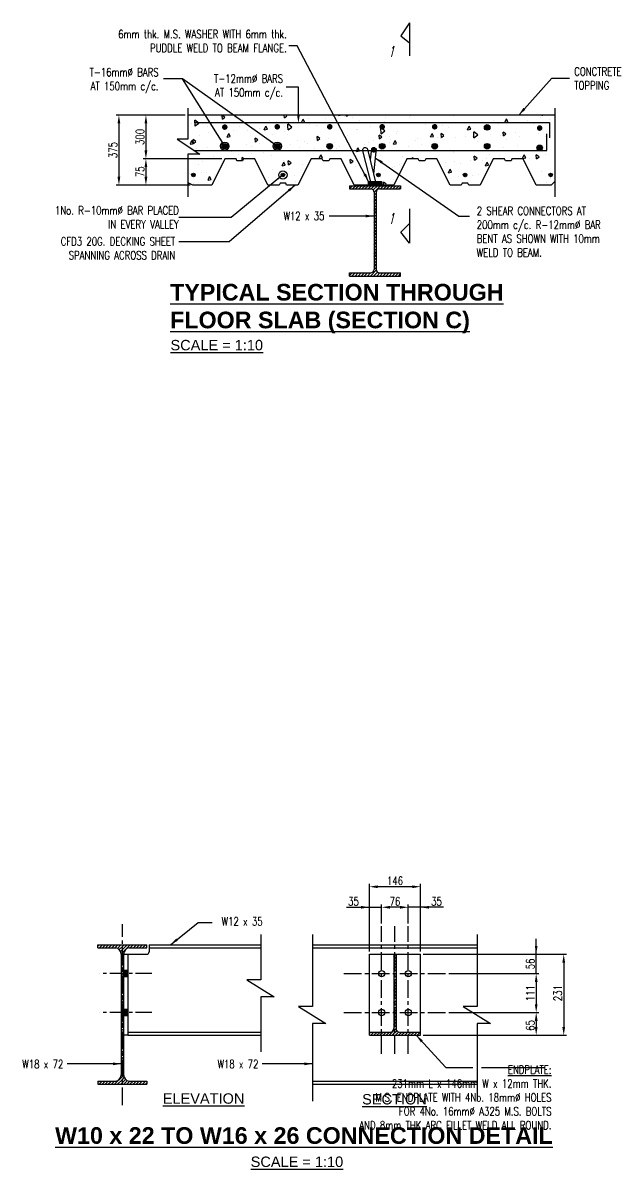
# Model space of a CAD drawing. Header units: millimetres. Extents: x -605628 to 223188, y -4937 to 493520.
# Drawn here: x -352494 to -350784, y 406897 to 410171 of the extents above; entities that cross this region are included whole.
import ezdxf

# ---------------------------------------------------------------- set-up
doc = ezdxf.new("R2010")
doc.units = ezdxf.units.MM
doc.header["$LTSCALE"] = 100
doc.header["$MEASUREMENT"] = 0
doc.header["$PDMODE"] = 3
doc.header["$PDSIZE"] = -0.5
doc.linetypes.add('CENTER', pattern=[2, 1.25, -0.25, 0.25, -0.25])
doc.layers.get('Defpoints').update_dxf_attribs({"color": 1})
for name, color, linetype in [('BARS', 5, 'Continuous'), ('BEAM', 7, 'Continuous'), ('CFD-3', 3, 'Continuous'), ('Column', 2, 'Continuous'), ('DIM', 3, 'Continuous'), ('Grid-line', 8, 'CENTER'), ('S-Dim', 1, 'Continuous'), ('S-Text', 2, 'Continuous'), ('ST-HATCH', 8, 'Continuous'), ('ST-REBARS', 3, 'Continuous'), ('TITLE', 2, 'Continuous')]:
    doc.layers.add(name, color=color, linetype=linetype)
doc.styles.add('ROMANT', font='ROMANT.shx', dxfattribs={"width": 0.7, "oblique": 15, "height": 36})
doc.styles.add('Roomname', font='sanss___.ttf')
doc.styles.add('SKEL 1_10xp', font='romans.shx', dxfattribs={"width": 0.75, "height": 23.8})
doc.styles.add('SKEL 1_20xp', font='romans.shx', dxfattribs={"width": 0.75, "height": 47.6})
doc.dimstyles.new('SKEL 1_10xp', dxfattribs={"dimscale": 0, "dimtxt": 23.8, "dimasz": 23.8, "dimexe": 8, "dimexo": 8, "dimgap": 5, "dimtad": 1, "dimdec": 0, "dimzin": 3, "dimdsep": 46, "dimtxsty": 'SKEL 1_10xp', "dimcen": 0.09, "dimclrd": 1, "dimclre": 1, "dimclrt": 2, "dimadec": 0, "dimazin": 0, "dimtfac": 1, "dimtdec": 0, "dimtmove": 1, "dimatfit": 3, "dimfxl": 18, "dimtolj": 1, "dimtzin": 0, "dimlwd": -1, "dimlwe": -1, "dimarcsym": 0})
pattern_1 = [(45, (0, -111.0932), (-1.767766953, 1.767766953), [])]

# ---------------------------------------------------------------- blocks, each defined once
blk = doc.blocks.new('CFD')
at = {"layer": 'Column'}
for p, q in [((2.25, -0.25), (4, 3.25)), ((4, 3.25), (5.5, 3.25)), ((5.5, 3.25), (5.62, 3)), ((6.37, 3), (6.5, 3.25)), ((6.5, 3.25), (8, 3.25)), ((8, 3.25), (9.75, -0.25)), ((13.75, -0.25), (15.5, 3.25)), ((15.5, 3.25), (17, 3.25)), ((17, 3.25), (17.13, 3)), ((17.88, 3), (18, 3.25)), ((18, 3.25), (19.5, 3.25)), ((19.5, 3.25), (21.25, -0.25)), ((5.62, 3), (6.37, 3)), ((17.13, 3), (17.88, 3)), ((0, 0), (0.25, -0.25)), ((23.75, -0.25), (24.3, 0)), ((24.3, 0), (24.5, -0.25)), ((0.25, -0.25), (2.25, -0.25)), ((9.75, -0.25), (11.25, -0.25)), ((11.25, -0.25), (11.38, 0)), ((11.38, 0), (12.13, 0)), ((12.13, 0), (12.25, -0.25)), ((12.25, -0.25), (13.75, -0.25)), ((21.25, -0.25), (23.75, -0.25))]:
    blk.add_line(p, q, dxfattribs=at)
blk = doc.blocks.new('*D26')
at = {"layer": 'Defpoints', "color": 0, "transparency": 16777216}
for p in [(-351916.5, 409782.9), (-352141.9, 409707.9), (-352007.6, 409707.9)]:
    blk.add_point(p, dxfattribs=at)
at = {"layer": 'S-Dim', "color": 1, "transparency": 16777216}
for p, q in [((-351924.5, 409782.9), (-352149.9, 409782.9)), ((-352141.9, 409759.1), (-352141.9, 409731.7)), ((-352015.6, 409707.9), (-352149.9, 409707.9))]:
    blk.add_line(p, q, dxfattribs=at)
for points in [[(-352145.9, 409759.1), (-352138, 409759.1), (-352141.9, 409782.9)], [(-352145.9, 409731.7), (-352138, 409731.7), (-352141.9, 409707.9)]]:
    blk.add_solid(points, dxfattribs=at)
at = {"layer": 'S-Dim', "color": 2, "transparency": 16777216, "insert": (-352158.8, 409746), "char_height": 23.8, "attachment_point": 5, "rotation": 90, "style": 'SKEL 1_10xp'}
blk.add_mtext('\\A1;75', dxfattribs=at)
blk = doc.blocks.new('*D54')
at = {"layer": 'Defpoints', "color": 0, "transparency": 16777216}
for p in [(-351357, 407510.6), (-351026.4, 407510.6), (-351284.2, 407455.1)]:
    blk.add_point(p, dxfattribs=at)
at = {"layer": 'S-Dim', "color": 1, "transparency": 16777216}
for p, q in [((-351349, 407510.6), (-351018.4, 407510.6)), ((-351026.4, 407455.1), (-351026.4, 407510.6)), ((-351276.2, 407455.1), (-351018.4, 407455.1))]:
    blk.add_line(p, q, dxfattribs=at)
at = {"layer": 'S-Dim', "color": 2, "transparency": 16777216, "insert": (-351043.3, 407482.9), "char_height": 23.8, "attachment_point": 5, "rotation": 90, "style": 'SKEL 1_10xp'}
blk.add_mtext('\\A1;{\\C5;56}', dxfattribs=at)
blk = doc.blocks.new('*D55')
at = {"layer": 'Defpoints', "color": 0, "transparency": 16777216}
for p in [(-351284.2, 407344), (-351357, 407279.3), (-351026.4, 407279.3)]:
    blk.add_point(p, dxfattribs=at)
at = {"layer": 'ST-HATCH', "color": 1, "transparency": 16777216}
for p, q in [((-351276.2, 407344), (-351018.4, 407344)), ((-351026.4, 407320.2), (-351026.4, 407303.1)), ((-351349, 407279.3), (-351018.4, 407279.3))]:
    blk.add_line(p, q, dxfattribs=at)
for points in [[(-351030.3, 407320.2), (-351022.4, 407320.2), (-351026.4, 407344)], [(-351030.3, 407303.1), (-351022.4, 407303.1), (-351026.4, 407279.3)]]:
    blk.add_solid(points, dxfattribs=at)
at = {"layer": 'ST-HATCH', "color": 2, "transparency": 16777216, "insert": (-351043.3, 407307.1), "char_height": 23.8, "attachment_point": 5, "rotation": 90, "style": 'SKEL 1_10xp'}
blk.add_mtext('\\A1;{\\C5;65}', dxfattribs=at)
blk = doc.blocks.new('*D56')
at = {"layer": 'Defpoints', "color": 0, "transparency": 16777216}
for p in [(-351284.2, 407455.1), (-351284.2, 407344), (-351026.4, 407344)]:
    blk.add_point(p, dxfattribs=at)
at = {"layer": 'S-Dim', "color": 1, "transparency": 16777216}
for p, q in [((-351276.2, 407455.1), (-351018.4, 407455.1)), ((-351026.4, 407431.3), (-351026.4, 407367.8)), ((-351276.2, 407344), (-351018.4, 407344))]:
    blk.add_line(p, q, dxfattribs=at)
for points in [[(-351030.3, 407431.3), (-351022.4, 407431.3), (-351026.4, 407455.1)], [(-351030.3, 407367.8), (-351022.4, 407367.8), (-351026.4, 407344)]]:
    blk.add_solid(points, dxfattribs=at)
at = {"layer": 'S-Dim', "color": 2, "transparency": 16777216, "insert": (-351043.3, 407399.5), "char_height": 23.8, "attachment_point": 5, "rotation": 90, "style": 'SKEL 1_10xp'}
blk.add_mtext('\\A1;{\\C5;111}', dxfattribs=at)
blk = doc.blocks.new('*D57')
at = {"layer": 'Defpoints', "color": 0, "transparency": 16777216}
for p in [(-351357, 407510.6), (-351357, 407279.3), (-350947.7, 407279.3)]:
    blk.add_point(p, dxfattribs=at)
at = {"layer": 'S-Dim', "color": 1, "transparency": 16777216}
for p, q in [((-351349, 407510.6), (-350939.7, 407510.6)), ((-350947.7, 407486.8), (-350947.7, 407303.1)), ((-351349, 407279.3), (-350939.7, 407279.3))]:
    blk.add_line(p, q, dxfattribs=at)
for points in [[(-350951.7, 407486.8), (-350943.7, 407486.8), (-350947.7, 407510.6)], [(-350951.7, 407303.1), (-350943.7, 407303.1), (-350947.7, 407279.3)]]:
    blk.add_solid(points, dxfattribs=at)
at = {"layer": 'S-Dim', "color": 2, "transparency": 16777216, "insert": (-350964.6, 407399.5), "char_height": 23.8, "attachment_point": 5, "rotation": 90, "style": 'SKEL 1_10xp'}
blk.add_mtext('\\A1;{\\C5;231}', dxfattribs=at)
blk = doc.blocks.new('*D58')
at = {"layer": 'Defpoints', "color": 0, "transparency": 16777216}
for p in [(-351468.1, 407644.7), (-351468.1, 407590.5), (-351503, 407510.6)]:
    blk.add_point(p, dxfattribs=at)
at = {"layer": 'S-Dim', "color": 1, "transparency": 16777216}
for p, q in [((-351503, 407518.6), (-351503, 407652.7)), ((-351468.1, 407598.5), (-351468.1, 407652.7)), ((-351568.2, 407644.7), (-351503, 407644.7)), ((-351503, 407644.7), (-351468.1, 407644.7)), ((-351503, 407644.7), (-351468.1, 407644.7))]:
    blk.add_line(p, q, dxfattribs=at)
at = {"layer": 'S-Dim', "color": 2, "transparency": 16777216, "insert": (-351548.7, 407661.6), "char_height": 23.8, "attachment_point": 5, "style": 'SKEL 1_10xp'}
blk.add_mtext('\\A1;{\\C5;35}', dxfattribs=at)
blk = doc.blocks.new('*D59')
at = {"layer": 'Defpoints', "color": 0, "transparency": 16777216}
for p in [(-351392, 407644.7), (-351392, 407590.5), (-351357, 407510.6)]:
    blk.add_point(p, dxfattribs=at)
at = {"layer": 'S-Dim', "color": 1, "transparency": 16777216}
for p, q in [((-351392, 407598.5), (-351392, 407652.7)), ((-351357, 407518.6), (-351357, 407652.7)), ((-351357, 407644.7), (-351392, 407644.7)), ((-351357, 407644.7), (-351392, 407644.7)), ((-351291.8, 407644.7), (-351357, 407644.7))]:
    blk.add_line(p, q, dxfattribs=at)
at = {"layer": 'S-Dim', "color": 2, "transparency": 16777216, "insert": (-351311.3, 407661.6), "char_height": 23.8, "attachment_point": 5, "style": 'SKEL 1_10xp'}
blk.add_mtext('\\A1;{\\C5;35}', dxfattribs=at)
blk = doc.blocks.new('*D60')
at = {"layer": 'Defpoints', "color": 0, "transparency": 16777216}
for p in [(-351468.1, 407644.7), (-351468.1, 407590.5), (-351392, 407590.5)]:
    blk.add_point(p, dxfattribs=at)
at = {"layer": 'S-Dim', "color": 1, "transparency": 16777216}
for p, q in [((-351468.1, 407598.5), (-351468.1, 407652.7)), ((-351392, 407598.5), (-351392, 407652.7)), ((-351415.8, 407644.7), (-351444.3, 407644.7))]:
    blk.add_line(p, q, dxfattribs=at)
for points in [[(-351444.3, 407648.7), (-351444.3, 407640.8), (-351468.1, 407644.7)], [(-351415.8, 407648.7), (-351415.8, 407640.8), (-351392, 407644.7)]]:
    blk.add_solid(points, dxfattribs=at)
at = {"layer": 'S-Dim', "color": 2, "transparency": 16777216, "insert": (-351430, 407661.6), "char_height": 23.8, "attachment_point": 5, "style": 'SKEL 1_10xp'}
blk.add_mtext('\\A1;{\\C5;76}', dxfattribs=at)
blk = doc.blocks.new('*D61')
at = {"layer": 'Defpoints', "color": 0, "transparency": 16777216}
for p in [(-351503, 407703.5), (-351503, 407510.6), (-351357, 407510.6)]:
    blk.add_point(p, dxfattribs=at)
at = {"layer": 'S-Dim', "color": 1, "transparency": 16777216}
for p, q in [((-351503, 407518.6), (-351503, 407711.5)), ((-351380.8, 407703.5), (-351479.2, 407703.5)), ((-351357, 407518.6), (-351357, 407711.5))]:
    blk.add_line(p, q, dxfattribs=at)
for points in [[(-351479.2, 407707.4), (-351479.2, 407699.5), (-351503, 407703.5)], [(-351380.8, 407707.4), (-351380.8, 407699.5), (-351357, 407703.5)]]:
    blk.add_solid(points, dxfattribs=at)
at = {"layer": 'S-Dim', "color": 2, "transparency": 16777216, "insert": (-351430, 407720.4), "char_height": 23.8, "attachment_point": 5, "style": 'SKEL 1_10xp'}
blk.add_mtext('\\A1;{\\C5;146}', dxfattribs=at)

msp = doc.modelspace()

# ---------------------------------------------------------------- hatches: boundary and pattern name
h = msp.add_hatch()
h.set_pattern_fill('ANSI31', color=8, scale=50, style=0)
h.set_pattern_definition([(45, (-20252.1526, -8519.293), (-4.41941738, 4.41941738), [])])
h.paths.add_polyline_path([(-351413.8, 409706.2), (-351559.8, 409706.2), (-351559.8, 409697.1), (-351499.5, 409697.1, -0.39597), (-351489.9, 409687.2), (-351489.9, 409467.3, -0.406627), (-351499.5, 409457), (-351559.8, 409457), (-351559.8, 409447.9), (-351413.8, 409447.9), (-351413.8, 409457), (-351474.1, 409457, -0.39597), (-351483.8, 409466.9), (-351483.8, 409686.8, -0.406627), (-351474.1, 409697.1), (-351413.8, 409697.1)])
h = msp.add_hatch()
h.set_pattern_fill('ANSI31', color=8, scale=50, style=0)
h.paths.add_polyline_path([(-352209.1, 407537.6), (-352279, 407537.6), (-352279, 407528.9), (-352228.2, 407528.9, -0.347555), (-352212.3, 407510.6), (-352212.3, 407455.1), (-352209.1, 407455.1)])
h = msp.add_hatch()
h.set_pattern_fill('ANSI31', color=8, scale=50, style=0)
h.paths.add_polyline_path([(-352205.9, 407510.6, -0.347555), (-352190.1, 407528.9), (-352139.3, 407528.9), (-352139.3, 407537.6), (-352209.1, 407537.6), (-352209.1, 407455.1), (-352205.9, 407455.1)])
h = msp.add_hatch()
h.set_pattern_fill('ANSI31', color=8, scale=50, style=0)
h.paths.add_polyline_path([(-351430, 407510.6), (-351433.1, 407510.6), (-351433.1, 407455.1), (-351430, 407455.1)])
h = msp.add_hatch()
h.set_pattern_fill('ANSI31', color=8, scale=50, style=0)
h.paths.add_polyline_path([(-351427, 407510.6), (-351430, 407510.6), (-351430, 407455.1), (-351427, 407455.1)])
h = msp.add_hatch()
h.set_pattern_fill('ANSI31', color=8, scale=50, style=0)
h.paths.add_polyline_path([(-352209.1, 407455.1), (-352212.3, 407455.1), (-352212.3, 407344), (-352209.1, 407344)])
h = msp.add_hatch()
h.set_pattern_fill('ANSI31', color=8, scale=50, style=0)
h.paths.add_polyline_path([(-352205.9, 407455.1), (-352209.1, 407455.1), (-352209.1, 407344), (-352205.9, 407344)])
h = msp.add_hatch()
h.set_pattern_fill('ANSI31', color=8, scale=20, style=0)
h.paths.add_polyline_path([(-352193.2, 407464.1), (-352205.9, 407464.1), (-352205.9, 407455.1), (-352193.2, 407455.1)])
h = msp.add_hatch()
h.set_pattern_fill('ANSI31', color=8, scale=20, style=0)
h.paths.add_polyline_path([(-352193.2, 407455.1), (-352205.9, 407455.1), (-352205.9, 407446.1), (-352193.2, 407446.1)])
h = msp.add_hatch()
h.set_pattern_fill('ANSI31', color=8, scale=50, style=0)
h.paths.add_polyline_path([(-351430, 407455.1), (-351433.1, 407455.1), (-351433.1, 407344), (-351430, 407344)])
h = msp.add_hatch()
h.set_pattern_fill('ANSI31', color=8, scale=50, style=0)
h.paths.add_polyline_path([(-351427, 407455.1), (-351430, 407455.1), (-351430, 407344), (-351427, 407344)])
h = msp.add_hatch()
h.set_pattern_fill('ANSI31', color=8, scale=20, style=0)
h.set_pattern_definition(pattern_1)
h.paths.add_polyline_path([(-352193.2, 407353), (-352205.9, 407353), (-352205.9, 407344), (-352193.2, 407344)])
h = msp.add_hatch()
h.set_pattern_fill('ANSI31', color=8, scale=50, style=0)
h.paths.add_polyline_path([(-352209.1, 407344), (-352212.3, 407344), (-352212.3, 407166.1, -0.347555), (-352228.2, 407147.9), (-352279, 407147.9), (-352279, 407139.1), (-352209.1, 407139.1)])
h = msp.add_hatch()
h.set_pattern_fill('ANSI31', color=8, scale=50, style=0)
h.paths.add_polyline_path([(-352139.3, 407147.9), (-352190.1, 407147.9, -0.347555), (-352205.9, 407166.1), (-352205.9, 407279.3), (-352205.9, 407344), (-352209.1, 407344), (-352209.1, 407139.1), (-352139.3, 407139.1)])
h = msp.add_hatch()
h.set_pattern_fill('ANSI31', color=8, scale=20, style=0)
h.set_pattern_definition(pattern_1)
h.paths.add_polyline_path([(-352193.2, 407344), (-352205.9, 407344), (-352205.9, 407335), (-352193.2, 407335)])
h = msp.add_hatch()
h.set_pattern_fill('ANSI31', color=8, scale=50, style=0)
h.paths.add_polyline_path([(-351430, 407344), (-351433.1, 407344), (-351433.1, 407298.7, -0.406627), (-351442.7, 407288.4), (-351468.1, 407288.4), (-351468.1, 407279.3), (-351430, 407279.3)])
h = msp.add_hatch()
h.set_pattern_fill('ANSI31', color=8, scale=50, style=0)
h.paths.add_polyline_path([(-351392, 407288.4), (-351417.3, 407288.4, -0.39597), (-351427, 407298.4), (-351427, 407344), (-351430, 407344), (-351430, 407279.3), (-351392, 407279.3)])
h = msp.add_hatch()
h.set_pattern_fill('ANSI31', color=8, scale=50, style=0)
h.paths.add_polyline_path([(-351468.1, 407288.4), (-351503, 407288.4), (-351503, 407279.3), (-351468.1, 407279.3)])
h = msp.add_hatch()
h.set_pattern_fill('ANSI31', color=8, scale=50, style=0)
h.paths.add_polyline_path([(-351357, 407288.4), (-351392, 407288.4), (-351392, 407279.3), (-351357, 407279.3)])
at = {"layer": 'BEAM'}
h = msp.add_hatch(dxfattribs=at)
h.set_pattern_fill('ANSI31', color=256, scale=7.74192, style=0)
h.set_pattern_definition([(45, (2158256.4693, -1997426.1301), (-0.68429550356, 0.68429550356), [])])
h.paths.add_polyline_path([(-351505.3, 409717.9), (-351468.3, 409717.9), (-351468.3, 409707.9), (-351505.3, 409707.9)])
at = {"layer": 'ST-REBARS'}
for points in [[(-351908.5, 409873.5, 1), (-351924.5, 409873.5, 1)], [(-351758.5, 409874.4, -1), (-351774.5, 409874.4, -1)], [(-351608.5, 409874.4, -1), (-351624.5, 409874.4, -1)], [(-351458.5, 409874.4, -1), (-351474.5, 409874.4, -1)], [(-351308.5, 409874.4, -1), (-351324.5, 409874.4, -1)], [(-351158.5, 409872.7, 1), (-351174.5, 409872.7, 1)], [(-351008.5, 409870.7, 1), (-351024.5, 409870.7, 1)], [(-351908.5, 409818.8, 1), (-351924.5, 409818.8, 1)], [(-351758.5, 409818.8, 1), (-351774.5, 409818.8, 1)], [(-351608.5, 409818.8, 1), (-351624.5, 409818.8, 1)], [(-351458.5, 409818.8, 1), (-351474.5, 409818.8, 1)], [(-351308.5, 409818.8, 1), (-351324.5, 409818.8, 1)], [(-351158.5, 409818.8, 1), (-351174.5, 409818.8, 1)], [(-351008.5, 409814.1, 1), (-351024.5, 409814.1, 1)], [(-352000.8, 409736.7, 1), (-352011.2, 409736.7, 1)], [(-351745.2, 409736.7, 1), (-351755.7, 409736.7, 1)], [(-351472, 409736.7, 1), (-351482.5, 409736.7, 1)], [(-351224.4, 409736.7, 1), (-351234.9, 409736.7, 1)], [(-350979.8, 409736.7, 1), (-350990.3, 409736.7, 1)]]:
    msp.add_hatch(color=256, dxfattribs=at).paths.add_polyline_path(points)

# ---------------------------------------------------------------- linework, layer by layer
at = {"color": 4, "const_width": 2.02}
msp.add_lwpolyline([(-351499, 409707.9), (-351474.6, 409707.9)], dxfattribs=at)
at = {"layer": 'BARS', "color": 4}
for p, q in [((-351496.8, 409812.2), (-351500.9, 409780.3)), ((-351483.8, 409812.5), (-351491.4, 409740.1)), ((-351523, 409806.1), (-351498.2, 409709.6)), ((-351507.3, 409807.1), (-351483.9, 409708.6))]:
    msp.add_line(p, q, dxfattribs=at)
at = {"layer": 'BARS', "color": 4, "const_width": 8.1}
msp.add_lwpolyline([(-351494.8, 409808.8, 1), (-351486.7, 409808.8, 1)], format="xyb", close=True, dxfattribs=at)
at = {"layer": 'BARS', "color": 4}
msp.add_arc((-351515.2, 409806.7), 7.92, 2.6601, 186.1311, dxfattribs=at)
at = {"layer": 'BEAM'}
msp.add_lwpolyline([(-351505.3, 409717.9), (-351468.3, 409717.9), (-351468.3, 409707.9), (-351505.3, 409707.9)], close=True, dxfattribs=at)
at = {"layer": 'CFD-3'}
msp.add_line((-350977.9, 409713.2), (-350973.3, 409717.9), dxfattribs=at)
at = {"layer": 'DIM', "color": 5}
for p, q in [((-351388.9, 410171.1), (-351413.7, 410134)), ((-351388.9, 410171.1), (-351388.9, 410077.1)), ((-351413.7, 410134), (-351388.9, 410114.2)), ((-351388.9, 409640.4), (-351388.9, 409541.5)), ((-351413.7, 409573.6), (-351388.9, 409598.4)), ((-351388.9, 409541.5), (-351413.7, 409573.6))]:
    msp.add_line(p, q, dxfattribs=at)
at = {"layer": 'Grid-line', "ltscale": 0.4}
for p, q in [((-352209.1, 407079.9), (-352209.1, 407596.8)), ((-351468.1, 407226.4), (-351468.1, 407590.5)), ((-351430, 407226.4), (-351430, 407590.5)), ((-351392, 407226.4), (-351392, 407590.5)), ((-351575.8, 407455.1), (-351284.2, 407455.1)), ((-351575.8, 407344), (-351284.2, 407344))]:
    msp.add_line(p, q, dxfattribs=at)
at = {"layer": 'Grid-line', "ltscale": 0.37}
for p, q in [((-352125.2, 407455.1), (-352274, 407455.1)), ((-352125.2, 407344), (-352274, 407344))]:
    msp.add_line(p, q, dxfattribs=at)
at = {"layer": 'S-Dim'}
for p, q in [((-351706, 409987.9), (-351741.5, 409987.9)), ((-351706, 409908.5), (-351706, 409987.9)), ((-351992.4, 407601.7), (-351952.9, 407601.7)), ((-351026.4, 407510.6), (-351026.4, 407554.4)), ((-351284.2, 407187), (-351207.1, 407187)), ((-351183.1, 407187), (-351001.1, 407187))]:
    msp.add_line(p, q, dxfattribs=at)
at = {"layer": 'S-Dim', "color": 1}
for p, q in [((-352107.4, 409907.9), (-352227.1, 409907.9)), ((-352030.2, 409907.9), (-352149.9, 409907.9)), ((-352219.1, 409884.1), (-352219.1, 409731.7)), ((-352141.9, 409884.1), (-352141.9, 409806.7)), ((-352015.6, 409782.9), (-352149.9, 409782.9)), ((-352015.6, 409707.9), (-352227.1, 409707.9))]:
    msp.add_line(p, q, dxfattribs=at)
for points in [[(-352223.1, 409884.1), (-352215.2, 409884.1), (-352219.1, 409907.9)], [(-352145.9, 409884.1), (-352138, 409884.1), (-352141.9, 409907.9)], [(-352145.9, 409806.7), (-352138, 409806.7), (-352141.9, 409782.9)], [(-352223.1, 409731.7), (-352215.2, 409731.7), (-352219.1, 409707.9)], [(-351526.8, 407648.7), (-351526.8, 407640.8), (-351503, 407644.7)], [(-351333.2, 407648.7), (-351333.2, 407640.8), (-351357, 407644.7)], [(-351030.3, 407534.4), (-351022.4, 407534.4), (-351026.4, 407510.6)]]:
    msp.add_solid(points, dxfattribs=at)
at = {"layer": 'S-Dim'}
msp.add_solid([(-351702, 409908.5), (-351706, 409884.7), (-351709.9, 409908.5)], dxfattribs=at)
at = {"layer": 'ST-HATCH', "color": 2}
for p, q in [((-352022.2, 409927.6), (-352022.2, 409839.3)), ((-350973.3, 409907.9), (-352022.2, 409907.9)), ((-350973.3, 409927.6), (-350973.3, 409839.3)), ((-352022.2, 409839.3), (-352052.2, 409839.3)), ((-352052.2, 409839.3), (-351987.6, 409796)), ((-350973.3, 409839.3), (-350973.3, 409796)), ((-352022.2, 409796), (-352022.2, 409674.1)), ((-351987.6, 409796), (-352022.2, 409796)), ((-350973.3, 409796), (-350973.3, 409674.1)), ((-351559.8, 409706.2), (-351413.8, 409706.2)), ((-351559.8, 409706.2), (-351559.8, 409697.1)), ((-351559.8, 409697.1), (-351499.5, 409697.1)), ((-351489.9, 409687.2), (-351489.9, 409466.9)), ((-351483.8, 409687.2), (-351483.8, 409466.9)), ((-351474.1, 409697.1), (-351413.8, 409697.1)), ((-351413.8, 409706.2), (-351413.8, 409697.1)), ((-351559.8, 409457), (-351499.5, 409457)), ((-351559.8, 409447.9), (-351559.8, 409457)), ((-351474.1, 409457), (-351413.8, 409457)), ((-351413.8, 409447.9), (-351413.8, 409457)), ((-351559.8, 409447.9), (-351413.8, 409447.9)), ((-352193.2, 407464.1), (-352205.9, 407464.1)), ((-352193.2, 407446.1), (-352205.9, 407446.1)), ((-352193.2, 407353), (-352205.9, 407353)), ((-352193.2, 407335), (-352205.9, 407335))]:
    msp.add_line(p, q, dxfattribs=at)
at = {"layer": 'ST-HATCH', "color": 1}
for p, q in [((-351923.1, 409895.9), (-351924, 409907.1)), ((-351916.2, 409901.7), (-351924, 409907.1)), ((-351745.8, 409900.3), (-351746.5, 409907.9)), ((-351738.9, 409906.1), (-351741.6, 409907.9)), ((-351722.3, 409907.7), (-351722.3, 409907.7)), ((-351591.5, 409906.9), (-351591.1, 409907.9)), ((-351591.5, 409906.9), (-351586.6, 409907.9)), ((-351568.6, 409904.7), (-351568.9, 409907.9)), ((-351568.6, 409904.7), (-351564.8, 409907.9)), ((-351441.4, 409907.1), (-351441.4, 409907.1)), ((-351010.3, 409907.2), (-351010, 409907.9)), ((-351010.3, 409907.2), (-351007, 409907.9)), ((-352011.2, 409882.5), (-352011.2, 409882.5)), ((-351990.4, 409884.8), (-352001.7, 409893.7)), ((-352001.3, 409876.6), (-352001.7, 409893.5)), ((-352001.3, 409876.8), (-351990.4, 409884.8)), ((-351965.9, 409875.6), (-351965.9, 409875.6)), ((-351965.7, 409894.9), (-351965.7, 409894.9)), ((-351929.1, 409903), (-351929.1, 409903)), ((-351923.1, 409895.9), (-351916.2, 409901.7)), ((-351914.4, 409886.5), (-351914.4, 409886.5)), ((-351884.9, 409901), (-351884.9, 409901)), ((-351873.9, 409874.1), (-351873.9, 409874.1)), ((-351867.2, 409894.3), (-351867.2, 409894.3)), ((-351865.7, 409888.6), (-351865.7, 409888.6)), ((-351803.5, 409865.7), (-351798.9, 409876)), ((-351794.7, 409867.4), (-351798.9, 409876)), ((-351788, 409892), (-351788, 409892)), ((-351770, 409888.1), (-351770, 409888.1)), ((-351746.3, 409876.1), (-351746.3, 409876.1)), ((-351745.8, 409900.3), (-351738.9, 409906.1)), ((-351728.4, 409876.5), (-351736, 409882.5)), ((-351735.9, 409876.5), (-351736, 409882.3)), ((-351735.6, 409865.4), (-351735.9, 409876.5)), ((-351724.7, 409873.6), (-351728.4, 409876.5)), ((-351723.3, 409906.2), (-351723.3, 409906.2)), ((-351697.5, 409886.3), (-351692.9, 409896.6)), ((-351697.5, 409886.3), (-351688.7, 409888)), ((-351688.7, 409888), (-351692.9, 409896.6)), ((-351677.9, 409896.8), (-351677.9, 409896.8)), ((-351674.5, 409881.9), (-351674.5, 409881.9)), ((-351654.9, 409878), (-351654.9, 409878)), ((-351630.5, 409886.9), (-351630.5, 409886.9)), ((-351629.2, 409898.9), (-351629.2, 409898.9)), ((-351602.4, 409887.9), (-351602.4, 409887.9)), ((-351573.9, 409903.3), (-351573.9, 409903.3)), ((-351551.6, 409902.3), (-351551.6, 409902.3)), ((-351530.5, 409893.7), (-351530.5, 409893.7)), ((-351501.3, 409874.4), (-351501.3, 409874.4)), ((-351459, 409890.5), (-351459, 409890.5)), ((-351458.4, 409899.8), (-351458.4, 409899.8)), ((-351387.1, 409899.7), (-351387.1, 409899.7)), ((-351386.5, 409905.6), (-351386.5, 409905.6)), ((-351343.9, 409880.3), (-351343.9, 409880.3)), ((-351294.5, 409879.1), (-351294.5, 409879.1)), ((-351262.8, 409905.7), (-351262.8, 409905.7)), ((-351257.9, 409887.2), (-351257.9, 409887.2)), ((-351222.3, 409866), (-351217.8, 409876.3)), ((-351213.5, 409867.7), (-351217.8, 409876.3)), ((-351148, 409892.8), (-351148, 409892.8)), ((-351133.5, 409883.8), (-351133.5, 409883.8)), ((-351116.3, 409886.6), (-351111.7, 409896.9)), ((-351116.3, 409886.6), (-351107.5, 409888.4)), ((-351107.5, 409888.4), (-351111.7, 409896.9)), ((-351051.1, 409891.9), (-351051.1, 409891.9)), ((-351032.9, 409882.7), (-351032.9, 409882.7)), ((-351014.5, 409900), (-351014.5, 409900)), ((-350989.5, 409895.6), (-350989.5, 409895.6)), ((-351988.1, 409848.8), (-351988.1, 409848.8)), ((-351962.4, 409858.2), (-351962.4, 409858.2)), ((-351909.5, 409845.1), (-351905, 409855.4)), ((-351909.5, 409845.1), (-351900.7, 409846.8)), ((-351900.7, 409846.8), (-351905, 409855.4)), ((-351890.3, 409864.3), (-351890.3, 409864.3)), ((-351850.8, 409864.4), (-351850.8, 409864.4)), ((-351828.6, 409830.9), (-351829.5, 409842.1)), ((-351821.7, 409836.7), (-351829.5, 409842.1)), ((-351818.4, 409870), (-351818.4, 409870)), ((-351803.5, 409865.7), (-351794.7, 409867.4)), ((-351781.3, 409853.5), (-351781.3, 409853.5)), ((-351744.7, 409861.6), (-351744.7, 409861.6)), ((-351736, 409851.5), (-351736, 409851.5)), ((-351735.6, 409865.7), (-351724.7, 409873.6)), ((-351651.3, 409835.2), (-351652.3, 409846.4)), ((-351644.4, 409841), (-351652.3, 409846.4)), ((-351651.3, 409835.2), (-351644.4, 409841)), ((-351620.8, 409841.4), (-351620.8, 409841.4)), ((-351565.4, 409848.3), (-351565.4, 409848.3)), ((-351539.8, 409866.7), (-351539.8, 409866.7)), ((-351537.9, 409866.3), (-351537.9, 409866.3)), ((-351474.1, 409839.6), (-351475.1, 409850.8)), ((-351467.2, 409845.4), (-351475.1, 409850.8)), ((-351474.1, 409839.6), (-351467.2, 409845.4)), ((-351459, 409862.5), (-351470.3, 409871.4)), ((-351469.9, 409854.3), (-351470.3, 409871.1)), ((-351469.9, 409854.5), (-351459, 409862.5)), ((-351446.1, 409845.5), (-351446.1, 409845.5)), ((-351425, 409853.9), (-351425, 409853.9)), ((-351421.4, 409860.1), (-351421.4, 409860.1)), ((-351328.3, 409845.4), (-351323.8, 409855.7)), ((-351328.3, 409845.4), (-351319.5, 409847.1)), ((-351319.5, 409847.1), (-351323.8, 409855.7)), ((-351309.8, 409843.7), (-351309.8, 409843.7)), ((-351300.5, 409841.9), (-351300.5, 409841.9)), ((-351296.9, 409843.9), (-351297.9, 409855.1)), ((-351290, 409849.7), (-351297.9, 409855.1)), ((-351296.9, 409843.9), (-351290, 409849.7)), ((-351277.4, 409871.9), (-351277.4, 409871.9)), ((-351256.2, 409845), (-351256.2, 409845)), ((-351228.8, 409869.1), (-351228.8, 409869.1)), ((-351228.6, 409847.7), (-351228.6, 409847.7)), ((-351222.3, 409866), (-351213.5, 409867.7)), ((-351207.5, 409847.1), (-351207.5, 409847.1)), ((-351193.3, 409851.3), (-351204.6, 409860.2)), ((-351204.2, 409843.1), (-351204.6, 409860)), ((-351204.2, 409843.3), (-351193.3, 409851.3)), ((-351202.7, 409858.3), (-351202.7, 409858.3)), ((-351156.5, 409853.7), (-351156.5, 409853.7)), ((-351129.8, 409850.5), (-351129.8, 409850.5)), ((-351119.6, 409848.3), (-351120.6, 409859.5)), ((-351112.7, 409854.1), (-351120.6, 409859.5)), ((-351119.6, 409848.3), (-351112.7, 409854.1)), ((-351114, 409856.2), (-351114, 409856.2)), ((-351084.7, 409859.5), (-351084.7, 409859.5)), ((-351073.5, 409845.8), (-351073.5, 409845.8)), ((-351019.7, 409855.3), (-351019.7, 409855.3)), ((-351012.6, 409865.6), (-351012.6, 409865.6)), ((-350998.8, 409846.1), (-350998.8, 409846.1)), ((-352015.5, 409824.5), (-352014.9, 409825.9)), ((-352015.5, 409824.5), (-352008.6, 409825.9)), ((-352014.9, 409825.9), (-352011, 409834.8)), ((-352006.7, 409826.2), (-352011, 409834.8)), ((-352008.6, 409825.9), (-352006.7, 409826.2)), ((-352005.8, 409826.5), (-352006.8, 409837.7)), ((-351998.9, 409832.3), (-352006.8, 409837.7)), ((-352005.8, 409826.5), (-351998.9, 409832.3)), ((-351997.3, 409812.7), (-351997.3, 409812.7)), ((-351965.6, 409814), (-351965.6, 409814)), ((-351932.9, 409819.9), (-351932.9, 409819.9)), ((-351931.9, 409839), (-351931.9, 409839)), ((-351916.9, 409816.1), (-351916.9, 409816.1)), ((-351853.3, 409824.6), (-351853.3, 409824.6)), ((-351839.3, 409819.5), (-351839.3, 409819.5)), ((-351828.6, 409830.9), (-351821.7, 409836.7)), ((-351816.8, 409827.8), (-351816.8, 409827.8)), ((-351729.1, 409824.3), (-351729.1, 409824.3)), ((-351709.3, 409836.4), (-351709.3, 409836.4)), ((-351702, 409814.9), (-351702, 409814.9)), ((-351689.5, 409832.7), (-351689.5, 409832.7)), ((-351680.4, 409826.4), (-351680.4, 409826.4)), ((-351660.5, 409812.1), (-351660.5, 409812.1)), ((-351602.8, 409829.8), (-351602.8, 409829.8)), ((-351596.9, 409812.1), (-351596.9, 409812.1)), ((-351588.4, 409818.2), (-351588.4, 409818.2)), ((-351560.3, 409820.2), (-351560.3, 409820.2)), ((-351540.4, 409804.2), (-351535.8, 409814.5)), ((-351531.5, 409805.9), (-351535.8, 409814.5)), ((-351516.6, 409824), (-351516.6, 409824)), ((-351505.8, 409830.1), (-351505.8, 409830.1)), ((-351492.6, 409834.6), (-351492.6, 409834.6)), ((-351444.5, 409830.1), (-351444.5, 409830.1)), ((-351443.9, 409836.8), (-351443.9, 409836.8)), ((-351434.4, 409824.8), (-351433.9, 409825.9)), ((-351434.4, 409824.8), (-351429, 409825.9)), ((-351433.9, 409825.9), (-351429.8, 409835.1)), ((-351425.5, 409826.5), (-351429.8, 409835.1)), ((-351429, 409825.9), (-351425.5, 409826.5)), ((-351391, 409817.3), (-351391, 409817.3)), ((-351372.6, 409835.8), (-351372.6, 409835.8)), ((-351366.3, 409840.1), (-351366.3, 409840.1)), ((-351353.5, 409824.9), (-351353.5, 409824.9)), ((-351316.9, 409833), (-351316.9, 409833)), ((-351194.8, 409832.5), (-351194.8, 409832.5)), ((-351119.5, 409814), (-351119.5, 409814)), ((-351110.1, 409837.7), (-351110.1, 409837.7)), ((-351080, 409819.6), (-351080, 409819.6)), ((-351018.3, 409816.9), (-351018.3, 409816.9)), ((-352020.3, 409782.7), (-352020.3, 409782.7)), ((-351979, 409776), (-351979, 409776)), ((-351948.5, 409788.5), (-351948.5, 409788.5)), ((-351897.8, 409802.5), (-351897.8, 409802.5)), ((-351876.4, 409794.5), (-351876.4, 409794.5)), ((-351861.7, 409782.9), (-351866.7, 409786.9)), ((-351866.5, 409777.5), (-351866.7, 409786.7)), ((-351840.3, 409799.2), (-351840.3, 409799.2)), ((-351804.5, 409800.3), (-351804.5, 409800.3)), ((-351803.7, 409807.4), (-351803.7, 409807.4)), ((-351782.8, 409791.2), (-351782.8, 409791.2)), ((-351748.5, 409778.5), (-351748.5, 409778.5)), ((-351734.1, 409765.8), (-351735.1, 409777)), ((-351727.2, 409771.6), (-351735, 409777)), ((-351732.4, 409806.4), (-351732.4, 409806.4)), ((-351646.4, 409783.6), (-351641.8, 409793.9)), ((-351646.4, 409783.6), (-351637.6, 409785.3)), ((-351637.6, 409785.3), (-351641.8, 409793.9)), ((-351586.8, 409804.8), (-351586.8, 409804.8)), ((-351556.8, 409770.2), (-351557.8, 409781.4)), ((-351549.9, 409776), (-351557.8, 409781.4)), ((-351556.8, 409770.2), (-351549.9, 409776)), ((-351551.4, 409778.5), (-351551.4, 409778.5)), ((-351540.4, 409804.2), (-351531.5, 409805.9)), ((-351505.1, 409791.3), (-351505.1, 409791.3)), ((-351471.8, 409793.5), (-351471.8, 409793.5)), ((-351407.5, 409790.4), (-351407.5, 409790.4)), ((-351380.3, 409782.9), (-351380.6, 409785.7)), ((-351376.4, 409782.9), (-351380.6, 409785.7)), ((-351357, 409780.7), (-351357, 409780.7)), ((-351275.8, 409807.1), (-351275.8, 409807.1)), ((-351263.5, 409802.2), (-351263.5, 409802.2)), ((-351261.7, 409804.1), (-351261.7, 409804.1)), ((-351214.7, 409777.9), (-351214.7, 409777.9)), ((-351202.4, 409778.9), (-351203.4, 409790.1)), ((-351195.5, 409784.7), (-351203.4, 409790.1)), ((-351202.4, 409778.9), (-351195.5, 409784.7)), ((-351181.1, 409778), (-351181.1, 409778)), ((-351169.1, 409783.5), (-351169.1, 409783.5)), ((-351160.8, 409795.9), (-351160.8, 409795.9)), ((-351142.6, 409784), (-351142.6, 409784)), ((-351132.5, 409791.6), (-351132.5, 409791.6)), ((-351070.7, 409789.8), (-351070.7, 409789.8)), ((-351065.2, 409783.9), (-351060.6, 409794.2)), ((-351065.2, 409783.9), (-351056.4, 409785.6)), ((-351056.4, 409785.6), (-351060.6, 409794.2)), ((-351046, 409783), (-351046, 409783)), ((-351025.1, 409783.2), (-351026.1, 409794.4)), ((-351018.2, 409789), (-351026.1, 409794.4)), ((-351025.1, 409783.2), (-351018.2, 409789)), ((-351022.2, 409784.9), (-351022.2, 409784.9)), ((-350998.6, 409795.8), (-350998.6, 409795.8)), ((-351991.9, 409765.6), (-351991.9, 409765.6)), ((-351983.4, 409743), (-351983.4, 409743)), ((-351968.1, 409743.6), (-351968.1, 409743.6)), ((-351780.4, 409751.8), (-351780.4, 409751.8)), ((-351752.4, 409763), (-351747.8, 409773.3)), ((-351752.4, 409763), (-351743.6, 409764.7)), ((-351748.8, 409754.6), (-351748.8, 409754.6)), ((-351743.6, 409764.7), (-351747.8, 409773.3)), ((-351734.1, 409765.8), (-351727.2, 409771.6)), ((-351731.7, 409754), (-351731.7, 409754)), ((-351695.4, 409766.7), (-351695.4, 409766.7)), ((-351552.8, 409768.2), (-351552.8, 409768.2)), ((-351543.9, 409762.2), (-351543.9, 409762.2)), ((-351502.6, 409754.2), (-351502.6, 409754.2)), ((-351495.2, 409764.3), (-351495.2, 409764.3)), ((-351437.8, 409756.9), (-351437.8, 409756.9)), ((-351430.5, 409760.3), (-351430.5, 409760.3)), ((-351417.6, 409767.7), (-351417.6, 409767.7)), ((-351412.5, 409770.6), (-351412.5, 409770.6)), ((-351286.6, 409772.2), (-351286.6, 409772.2)), ((-351277.2, 409742.7), (-351272.7, 409753)), ((-351277.2, 409742.7), (-351268.4, 409744.4)), ((-351268.4, 409744.4), (-351272.7, 409753)), ((-351258.7, 409774.6), (-351258.7, 409774.6)), ((-351241.8, 409770.5), (-351241.8, 409770.5)), ((-351171.2, 409763.3), (-351166.6, 409773.6)), ((-351171.2, 409763.3), (-351162.4, 409765)), ((-351162.4, 409765), (-351166.6, 409773.6)), ((-351011.9, 409746.4), (-351011.9, 409746.4)), ((-352016.8, 409741.5), (-352016.8, 409741.5)), ((-352006.4, 409713), (-352006.4, 409713)), ((-351964.4, 409721.8), (-351959.9, 409732.1)), ((-351964.4, 409721.8), (-351955.6, 409723.5)), ((-351955.6, 409723.5), (-351959.9, 409732.1)), ((-351945, 409739.4), (-351945, 409739.4)), ((-351790.6, 409730.6), (-351790.6, 409730.6)), ((-351718.5, 409736.6), (-351718.5, 409736.6)), ((-351714.8, 409718), (-351714.8, 409718)), ((-351518.8, 409731.6), (-351518.8, 409731.6)), ((-351486.4, 409707.9), (-351484.7, 409711.8)), ((-351482.8, 409707.9), (-351484.7, 409711.8)), ((-351471.6, 409716.4), (-351471.6, 409716.4)), ((-351462.6, 409707.9), (-351463.3, 409716.3)), ((-351455.4, 409710.9), (-351463.3, 409716.3)), ((-351459, 409707.9), (-351455.4, 409710.9)), ((-351434.9, 409724.5), (-351434.9, 409724.5)), ((-351249.6, 409732.5), (-351249.6, 409732.5)), ((-351228.2, 409729.2), (-351228.2, 409729.2)), ((-351207.8, 409733.9), (-351207.8, 409733.9)), ((-351191.5, 409737.3), (-351191.5, 409737.3)), ((-350995.8, 409715.8), (-350995.8, 409715.8)), ((-350984.8, 409742), (-350984.8, 409742)), ((-350984.7, 409726.1), (-350984.7, 409726.1)), ((-351537.5, 409708.8), (-351537.5, 409708.8)), ((-351200.8, 409708.2), (-351200.8, 409708.2)), ((-351433.1, 407510.6), (-351433.1, 407298.4)), ((-351427, 407510.6), (-351427, 407298.4)), ((-351503, 407288.4), (-351442.7, 407288.4)), ((-351417.3, 407288.4), (-351357, 407288.4))]:
    msp.add_line(p, q, dxfattribs=at)
at = {"layer": 'ST-HATCH', "color": 5}
for p, q in [((-351813, 407566.9), (-351813, 407437.8)), ((-351665.4, 407566.9), (-351665.4, 407361.7)), ((-351194.7, 407566.9), (-351194.7, 407361.7)), ((-352279, 407537.6), (-352139.3, 407537.6)), ((-352279, 407528.9), (-352279, 407537.6)), ((-352279, 407528.9), (-352228.2, 407528.9)), ((-352190.1, 407528.9), (-352139.3, 407528.9)), ((-352139.3, 407528.9), (-352139.3, 407537.6)), ((-352132.9, 407537.6), (-351813, 407537.6)), ((-352132.9, 407537.6), (-352132.9, 407517)), ((-352132.9, 407528.5), (-351813, 407528.5)), ((-351665.4, 407537.6), (-351194.7, 407537.6)), ((-351665.4, 407528.9), (-351194.7, 407528.9)), ((-352212.3, 407510.6), (-352212.3, 407166.1)), ((-352205.9, 407510.6), (-352205.9, 407279.3)), ((-352193.2, 407510.6), (-352193.2, 407279.3)), ((-352193.2, 407510.6), (-352139.3, 407510.6)), ((-351503, 407510.6), (-351357, 407510.6)), ((-351503, 407279.3), (-351503, 407510.6)), ((-351357, 407279.3), (-351357, 407510.6)), ((-351813, 407437.8), (-351853.4, 407437.8)), ((-351853.4, 407437.8), (-351775, 407388.5)), ((-351775, 407388.5), (-351813, 407388.5)), ((-351813, 407388.5), (-351813, 407231.7)), ((-351665.4, 407361.7), (-351705.8, 407361.7)), ((-351705.8, 407361.7), (-351627.5, 407312.4)), ((-351194.7, 407361.7), (-351235.1, 407361.7)), ((-351235.1, 407361.7), (-351156.7, 407312.4)), ((-352193.2, 407288.4), (-351813, 407288.4)), ((-351627.5, 407312.4), (-351665.4, 407312.4)), ((-351665.4, 407312.4), (-351665.4, 407090.7)), ((-351156.7, 407312.4), (-351194.7, 407312.4)), ((-351194.7, 407312.4), (-351194.7, 407090.7)), ((-352205.9, 407279.3), (-352205.9, 407166.1)), ((-352193.2, 407279.3), (-351813, 407279.3)), ((-351503, 407279.3), (-351357, 407279.3)), ((-352279, 407147.9), (-352228.2, 407147.9)), ((-352279, 407147.9), (-352279, 407139.1)), ((-352279, 407139.1), (-352139.3, 407139.1)), ((-352190.1, 407147.9), (-352139.3, 407147.9)), ((-352139.3, 407147.9), (-352139.3, 407139.1)), ((-351665.4, 407147.9), (-351194.7, 407147.9)), ((-351665.4, 407139.1), (-351194.7, 407139.1))]:
    msp.add_line(p, q, dxfattribs=at)
at = {"layer": 'ST-HATCH', "color": 4}
for p, q in [((-352205.9, 407510.6), (-352193.2, 407510.6)), ((-352193.2, 407279.3), (-352205.9, 407279.3))]:
    msp.add_line(p, q, dxfattribs=at)
at = {"layer": 'ST-HATCH', "color": 3}
for p, q in [((-351503, 407279.3), (-351503, 407288.4)), ((-351357, 407279.3), (-351357, 407288.4))]:
    msp.add_line(p, q, dxfattribs=at)
at = {"layer": 'ST-HATCH', "color": 5}
for centre in [(-351468.1, 407455.1), (-351392, 407455.1), (-351468.1, 407344), (-351392, 407344)]:
    msp.add_circle(centre, 9, dxfattribs=at)
at = {"layer": 'ST-HATCH', "color": 2}
for centre, start, end in [((-351500, 409687), 1.0518, 87.4601), ((-351473.7, 409687), 92.5399, 178.9482), ((-351500, 409467.1), 272.5399, 358.9482), ((-351473.7, 409467.1), 181.0518, 267.4601)]:
    msp.add_arc(centre, 10.1, start, end, dxfattribs=at)
at = {"layer": 'ST-HATCH', "color": 5}
for centre, radius, start, end in [((-352231.8, 407509.7), 19.5, 2.7281, 79.3888), ((-352186.5, 407509.7), 19.5, 100.6112, 177.2719), ((-352139.3, 407517), 6.35, 270, 0), ((-352231.8, 407167), 19.5, 280.6112, 357.2719), ((-352186.5, 407167), 19.5, 182.7281, 259.3888)]:
    msp.add_arc(centre, radius, start, end, dxfattribs=at)
at = {"layer": 'ST-HATCH', "color": 1}
for centre, start, end in [((-351443.2, 407298.5), 272.5399, 358.9482), ((-351416.9, 407298.5), 181.0518, 267.4601)]:
    msp.add_arc(centre, 10.1, start, end, dxfattribs=at)
at = {"layer": 'ST-REBARS', "color": 4}
for p, q in [((-352003.1, 409886.7), (-350988.3, 409886.7)), ((-350988.3, 409886.7), (-350988.3, 409842.8)), ((-350995.5, 409806.4), (-350995.5, 409854.1)), ((-352003.1, 409806.4), (-350995.5, 409806.4))]:
    msp.add_line(p, q, dxfattribs=at)
at = {"layer": 'ST-REBARS'}
for centre, radius in [((-351166.5, 409872.7), 8), ((-351916.5, 409818.8), 8), ((-351766.5, 409818.8), 8), ((-351616.5, 409818.8), 8), ((-351466.5, 409818.8), 8), ((-351316.5, 409818.8), 8), ((-351166.5, 409818.8), 8), ((-351016.5, 409814.1), 8), ((-352006, 409736.7), 5.25), ((-351750.4, 409736.7), 5.25), ((-351477.2, 409736.7), 5.25), ((-351229.7, 409736.7), 5.25), ((-350985.1, 409736.7), 5.25)]:
    msp.add_circle(centre, radius, dxfattribs=at)

# ---------------------------------------------------------------- block references
at = {"layer": 'CFD-3', "extrusion": (0, 0, -1), "xscale": 21.42857138310815, "yscale": 21.4285714285539, "zscale": -21.42857142549689}
for p in [(351498.6, 409713.2), (350977.9, 409713.2)]:
    msp.add_blockref('CFD', p, dxfattribs=at)

# ---------------------------------------------------------------- texts
at = {"layer": 'DIM', "color": 5, "style": 'ROMANT', "oblique": 15, "width": 0.7}
for p in [(-351450.1, 410074.6), (-351450.1, 409597.3)]:
    msp.add_text('1', height=30, dxfattribs=at).set_placement(p)
at = {"layer": 'S-Dim', "color": 5, "insert": (-352158.8, 409845.4), "char_height": 23.8, "attachment_point": 5, "rotation": 90, "style": 'SKEL 1_10xp'}
msp.add_mtext('\\A1;300', dxfattribs=at)
at = {"layer": 'S-Dim', "color": 2, "insert": (-352236, 409807.9), "char_height": 23.8, "attachment_point": 5, "rotation": 90, "style": 'SKEL 1_10xp'}
msp.add_mtext('\\A1;375', dxfattribs=at)
at = {"layer": 'S-Text', "color": 5, "char_height": 23.8, "style": 'SKEL 1_20xp'}
for s, insert, attachment_point in [('\\A1;6mm thk. M.S. WASHER WITH 6mm thk.\\PPUDDLE WELD TO BEAM FLANGE.', (-351739.4, 410119.2), 6), ('T-16mm%%C BARS \\PAT 150mm c/c.', (-352105.7, 410006.5), 6), ('CONCTRETE\\PTOPPING', (-350917.6, 410012.5), 4), ('T-12mm%%C BARS \\PAT 150mm c/c.', (-351750, 409988.3), 6), ('1No. R-10mm∅ BAR PLACED\\PIN EVERY VALLEY', (-352047.8, 409615.7), 6), ('\\A1;W12 x 35', (-351631.7, 409619.6), 6), ('CFD3 20G. DECKING SHEET\\PSPANNING ACROSS DRAIN', (-352058.1, 409527.1), 6), ('\\A1;W12 x 35', (-351808.3, 407604.4), 6)]:
    msp.add_mtext(s, dxfattribs=dict(at, insert=insert, attachment_point=attachment_point))
at = {"layer": 'S-Text', "color": 5, "attachment_point": 1}
for s, insert, char_height, width, style in [('2 SHEAR CONNECTORS AT\\P200mm c/c. R-12mm%%C BAR\\PBENT AS SHOWN WITH 10mm\\PWELD TO BEAM.', (-351196.2, 409646.1), 23.8, 587.52, 'SKEL 1_20xp'), ('{\\LSCALE = 1:10} ', (-352071.7, 409265.6), 29.75, 301.294, 'Roomname'), ('{\\LSCALE = 1:10} ', (-351842.5, 406932.6), 29.75, 301.294, 'Roomname')]:
    msp.add_mtext(s, dxfattribs=dict(at, insert=insert, char_height=char_height, width=width, style=style))
at = {"layer": 'ST-HATCH', "color": 5, "char_height": 23.8, "attachment_point": 6, "style": 'SKEL 1_20xp'}
for s, insert in [('\\A1;W18 x 72', (-352378, 407196.8)), ('\\A1;W18 x 72', (-351820.3, 407196.8)), ('\\A1;{\\LENDPLATE:\\P}231mm L x 146mm W x 12mm THK.\\PM.S. ENDPLATE WITH 4No. 18mm∅ HOLES\\PFOR 4No. 16mm∅ A325 M.S. BOLTS\\PAND 8mm THK ARC FILLET WELD ALL ROUND. ', (-350982.7, 407101.5))]:
    msp.add_mtext(s, dxfattribs=dict(at, insert=insert))
at = {"layer": 'ST-HATCH', "color": 5, "attachment_point": 1, "style": 'Roomname'}
for s, insert, char_height, width in [('{\\LELEVATION}', (-352093.7, 407113.3), 29.75, 301.294), ('{\\LSECTION}', (-351523.9, 407111.2), 29.75, 301.294), ('\\A1;\\pi2426;{\\fSansSerif|b1|i0|c2|p2;\\LW10 x 22 TO W16 x 26 CONNECTION DETAIL}', (-354827.6, 407016.5), 47.6, 6245.899)]:
    msp.add_mtext(s, dxfattribs=dict(at, insert=insert, char_height=char_height, width=width))
at = {"layer": 'TITLE', "color": 5, "insert": (-352072.8, 409425.7), "char_height": 47.6, "width": 6245.899, "attachment_point": 1, "style": 'Roomname'}
msp.add_mtext('\\A1;{\\fSansSerif|b1|i0|c2|p2;\\LTYPICAL SECTION THROUGH\\PFLOOR SLAB (SECTION C)}', dxfattribs=at)

# ---------------------------------------------------------------- dimensions: what is measured, and where the dimension line sits
at = {"layer": 'S-Dim'}
dim = msp.add_linear_dim(base=(-352141.9, 409707.9), p1=(-351916.5, 409782.9), p2=(-352007.6, 409707.9), angle=270, dimstyle='SKEL 1_10xp', override={"dimscale": 1}, dxfattribs=at)
dim.commit()
dim.dimension.update_dxf_attribs({"geometry": '*D26', "text_midpoint": (-352141.9, 409746), "dimtype": 160})
for base, p1, p2, angle, picture, middle in [((-351503, 407703.5), (-351357, 407510.6), (-351503, 407510.6), 180, '*D61', (-351430, 407703.5)), ((-351468.1, 407644.7), (-351392, 407590.5), (-351468.1, 407590.5), 180, '*D60', (-351430, 407644.7)), ((-351392, 407644.7), (-351357, 407510.6), (-351392, 407590.5), 180, '*D59', (-351311.3, 407644.7)), ((-351026.3573, 407510.6336), (-351284.2297, 407455.087), (-351356.9918, 407510.6336), 90, '*D54', (-351026.3573, 407482.8603)), ((-350947.7, 407279.3), (-351357, 407510.6), (-351357, 407279.3), 270, '*D57', (-350947.7, 407399.5)), ((-351026.4, 407344), (-351284.2, 407455.1), (-351284.2, 407344), 270, '*D56', (-351026.4, 407399.5))]:
    dim = msp.add_linear_dim(base=base, p1=p1, p2=p2, angle=angle, text='{\\C5;<>}', dimstyle='SKEL 1_10xp', override={"dimscale": 1}, dxfattribs=at)
    dim.commit()
    dim.dimension.update_dxf_attribs({"geometry": picture, "text_midpoint": middle, "dimtype": 160})
dim = msp.add_linear_dim(base=(-351468.1, 407644.7), p1=(-351503, 407510.6), p2=(-351468.1, 407590.5), text='{\\C5;<>}', dimstyle='SKEL 1_10xp', override={"dimscale": 1}, dxfattribs=at)
dim.commit()
dim.dimension.update_dxf_attribs({"geometry": '*D58', "text_midpoint": (-351548.7, 407644.7), "dimtype": 160})
at = {"layer": 'ST-HATCH', "color": 5}
dim = msp.add_linear_dim(base=(-351026.4, 407279.3), p1=(-351284.2, 407344), p2=(-351357, 407279.3), angle=270, text='{\\C5;<>}', dimstyle='SKEL 1_10xp', override={"dimscale": 1}, dxfattribs=at)
dim.commit()
dim.dimension.update_dxf_attribs({"geometry": '*D55', "text_midpoint": (-351026.4, 407307.1), "dimtype": 160})

# ---------------------------------------------------------------- leaders
at = {"layer": 'S-Dim'}
for points, override in [([(-351505.3, 409717.9), (-351709.4, 410105.9), (-351733.2, 410105.9)], {"dimscale": 1}), ([(-351916.5, 409818.8), (-352037.1, 410011.4), (-352091.6, 410011.4)], {"dimscale": 1, "dimldrblk": 'Origin'}), ([(-351766.5, 409818.8), (-352037.1, 410011.4), (-352091.6, 410011.4)], {"dimscale": 1, "dimldrblk": 'Origin'}), ([(-351076.2, 409907.9), (-350982.1, 410013.3), (-350931.6, 410013.3)], {"dimscale": 1}), ([(-351486.6, 409786), (-351247.7, 409618.7), (-351217.3, 409618.7)], {"dimscale": 1}), ([(-351750.4, 409736.7), (-351898.3, 409615.7), (-352047.8, 409615.7)], {"dimscale": 1, "dimldrblk": 'Origin'}), ([(-351715.3, 409707.9), (-351904.3, 409545.7), (-352047.8, 409545.7)], {"dimscale": 1}), ([(-351489.9, 409619.4), (-351582.6, 409619.4), (-351618.2, 409619.4)], {"dimscale": 1}), ([(-352071.5, 407537.6), (-351992.4, 407601.7)], {"dimscale": 1}), ([(-351369.3, 407279.3), (-351284.2, 407187)], {"dimscale": 1}), ([(-352212.3, 407197.5), (-352366.9, 407197.5)], {"dimscale": 1}), ([(-351665.4, 407197.5), (-351809.2, 407197.5)], {"dimscale": 1})]:
    msp.add_leader(points, dimstyle='SKEL 1_10xp', override=override, dxfattribs=at)

doc.saveas('drawing.dxf')
